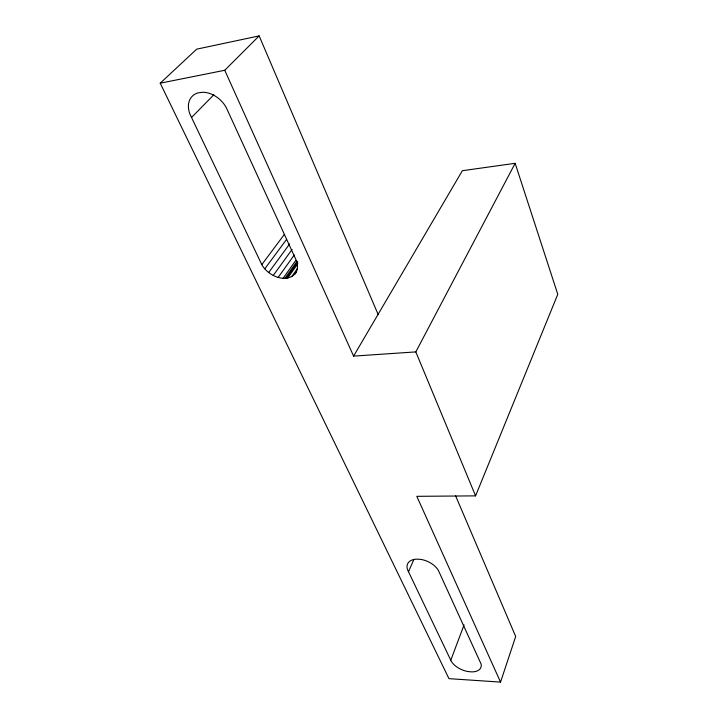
<?xml version="1.0" encoding="UTF-8"?>
<svg xmlns="http://www.w3.org/2000/svg" width="718" height="718" viewBox="0 0 718 718"><rect width="100%" height="100%" fill="white"/><g stroke="black" fill="none" stroke-linecap="round" stroke-linejoin="round"><path stroke-width="1.08" d="M378.09 314.358L259.153 35.9L196.687 49.165L160.222 83.189L448.956 678.654L500.545 682.1L515.686 636.489L455.472 495.528M450.787 660.246L464.061 624.893M500.545 682.1L416.808 496.326L475.576 495.869L557.778 294.308L515.147 163.309L462.356 170.704L353.597 356.11L415.821 351.901L515.147 163.309M408.506 571.734A17.403 10.492 24.3 0 1 416.53 559.142L420.658 559.376A17.403 10.492 24.3 0 1 438.447 570.559L481.132 664.123A16.487 9.271 22.5 0 1 471.654 671.895L467.75 671.51A16.487 9.271 22.5 0 1 451.281 661.287L408.506 571.734L413.891 559.439M294.775 274.294C298.356 270.022 298.078 263.856 295.69 259.081L226.323 107.718A23.182 16.954 43.8 0 0 202.853 92.245L197.953 92.891A23.182 16.954 43.8 0 0 191.526 117.483L261.81 264.619C267.949 276.17 287.999 284.983 296.678 271.592M291.652 276.726L297.378 268.604M287.649 278.099L297.862 263.677M284.911 278.387L297.072 261.262M286.276 278.243L297.782 262.016M283.036 278.342L295.87 260.329M278.126 277.435L294.263 254.971M273.235 275.452L292.091 249.46M268.694 272.517L289.65 243.914M264.798 268.828L286.563 239.417M261.81 264.619L284.364 234.4M191.526 117.483L213.838 94.776M160.222 83.189L224.743 70.274L259.153 35.9M224.743 70.274L353.597 356.11M415.821 351.901L475.576 495.869"/></g></svg>
